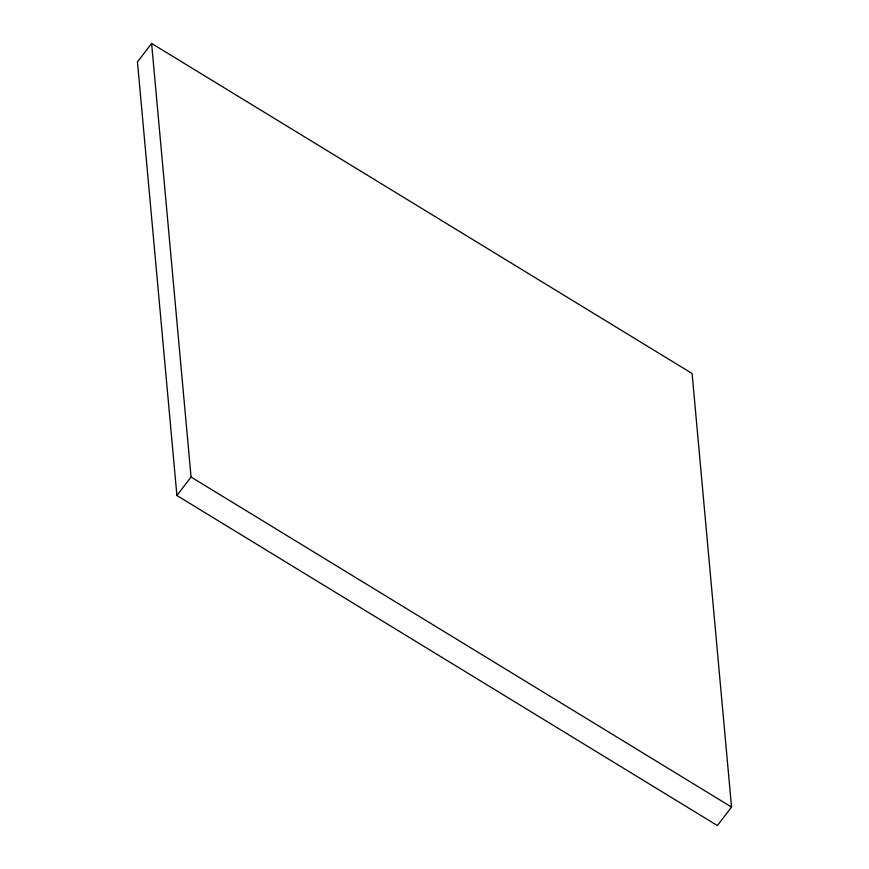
<?xml version="1.0" encoding="UTF-8"?>
<svg xmlns="http://www.w3.org/2000/svg" width="869" height="869" viewBox="0 0 869 869"><rect width="100%" height="100%" fill="white"/><g stroke="black" fill="none" stroke-linecap="round" stroke-linejoin="round"><path stroke-width="1.3" d="M151.608 43.45L137.454 61.927L176.907 495.515L717.392 825.55L731.546 807.073L692.093 373.485L151.608 43.45L191.061 477.038L176.907 495.515M191.061 477.038L731.546 807.073"/></g></svg>
